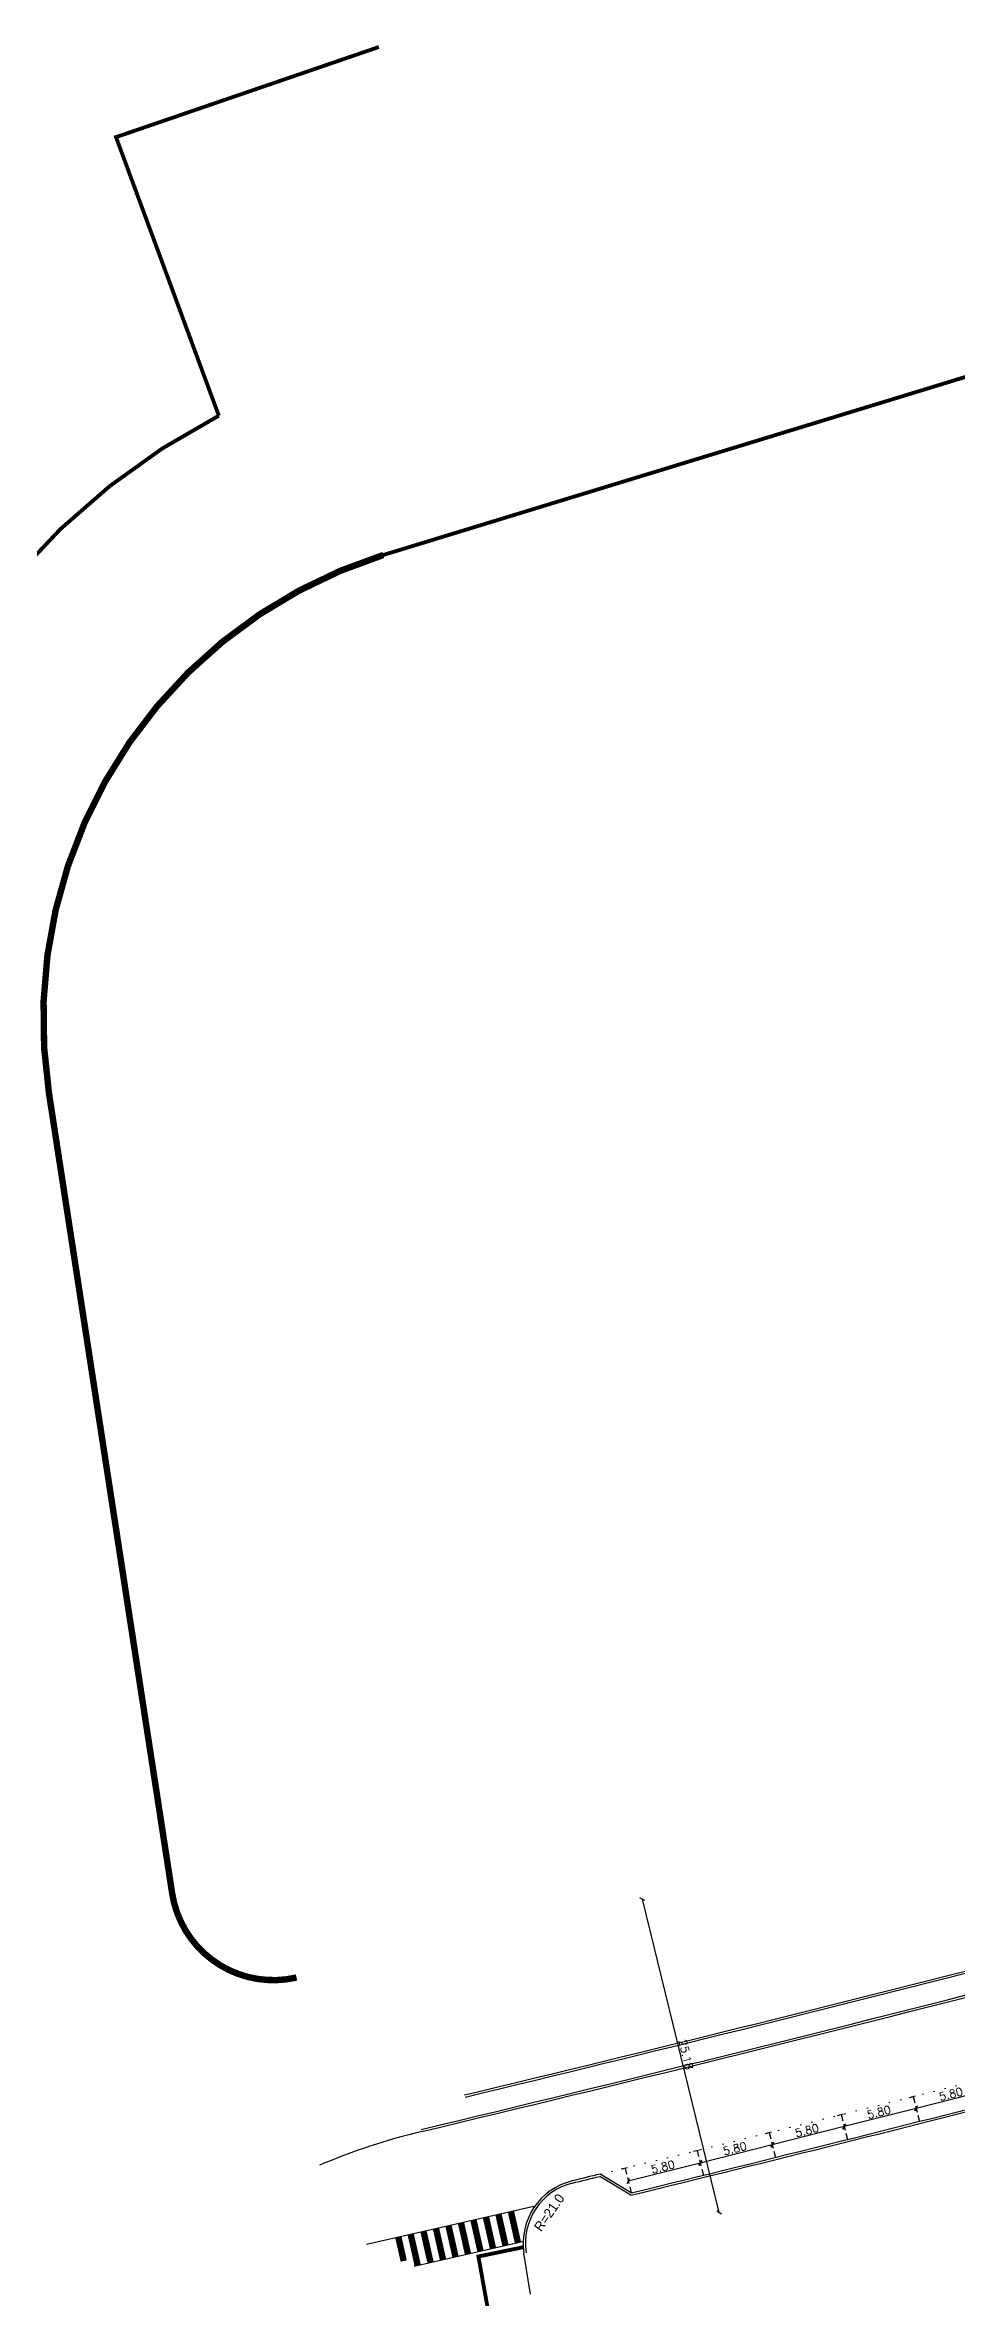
# Model space of a CAD drawing. Extents: x 183304 to 184528, y 666784 to 667526.
# Drawn here: x 183460.3 to 183531.5, y 666952 to 667127.9 of the extents above; entities that cross this region are included whole.
import ezdxf

# ---------------------------------------------------------------- set-up
doc = ezdxf.new("R2010")
doc.units = 0
for name, pattern in [('1-1', [2, 1, -1]), ('DASHED', [0.75, 0.5, -0.25]), ('DOT2', [3.175, 0, -3.175])]:
    doc.linetypes.add(name, pattern=pattern)
for name, color, linetype in [('6620haluka', 160, 'Continuous'), ('D-Cross', 151, 'Continuous'), ('D-Dim', 7, 'Continuous'), ('D-Dim-pk', 7, 'Continuous'), ('D-EV-INSIDE', 2, 'Continuous'), ('D-Kav-Parking', 9, 'DOT2'), ('D-Nativ', 7, '1-1'), ('D-Paint', 7, 'Continuous'), ('D-Parking', 123, 'DASHED'), ('D-Road', 7, 'Continuous'), ('d-sdwlk', 7, 'Continuous'), ('D-SEVA', 7, 'Continuous'), ('HAL_APSHT_line', 160, 'Continuous'), ('row', 160, 'Continuous')]:
    doc.layers.add(name, color=color, linetype=linetype)
doc.styles.add('DDIM', font='heb.shx')
doc.styles.add('r', font='romand')
doc.dimstyles.new('tik', dxfattribs={"dimscale": 1.25, "dimtxt": 0.5, "dimasz": 0.25, "dimexe": 0, "dimexo": 0, "dimgap": 0.09, "dimtad": 1, "dimzin": 0, "dimdsep": 46, "dimtxsty": 'r', "dimblk1": 'OBLIQUE', "dimblk2": 'OBLIQUE', "dimsah": 1, "dimcen": 0.09, "dimse1": 1, "dimse2": 1, "dimclrd": 256, "dimclrt": 256, "dimadec": 0, "dimazin": 0, "dimtfac": 1, "dimtix": 1, "dimtmove": 2, "dimatfit": 3, "dimldrblk": 'OBLIQUE', "dimfxl": 1, "dimtolj": 1, "dimtzin": 0, "dimarcsym": 0})

# ---------------------------------------------------------------- blocks, each defined once
blk = doc.blocks.new('PARK3')
at = {"layer": 'D-Parking'}
for p, q in [((-0.3, 2), (0.3, 2)), ((0, 2), (0, 0))]:
    blk.add_line(p, q, dxfattribs=at)
blk = doc.blocks.new('_Oblique')
at = {"color": 0, "linetype": 'ByBlock', "lineweight": -2}
blk.add_line((-0.5, -0.5), (0.5, 0.5), dxfattribs=at)
blk = doc.blocks.new('*D89')
at = {"layer": 'D-Dim-pk', "lineweight": -2, "transparency": 16777216}
blk.add_line((183522.67, 666965.37), (183517.05, 666963.94), dxfattribs=at)
at = {"layer": 'DEFPOINTS', "color": 0, "transparency": 16777216}
for p in [(183517.05, 666963.94), (183522.69, 666965.3), (183517.07, 666963.87)]:
    blk.add_point(p, dxfattribs=at)
at = {"layer": 'D-Dim-pk', "lineweight": -2, "transparency": 16777216, "xscale": 0.3125, "yscale": 0.3125, "zscale": 0.3125}
for p, rotation in [((183517.05, 666963.94), 194.1957393662682), ((183522.67, 666965.37), 14.19573936626824)]:
    blk.add_blockref('_Oblique', p, dxfattribs=dict(at, rotation=rotation))
at = {"layer": 'D-Dim-pk', "transparency": 16777216, "insert": (183519.76, 666965.07), "char_height": 0.625, "attachment_point": 5, "rotation": 14.1957, "style": 'r'}
blk.add_mtext('\\A1;5.80', dxfattribs=at)
blk = doc.blocks.new('*D90')
at = {"layer": 'D-Dim-pk', "lineweight": -2, "transparency": 16777216}
blk.add_line((183517.05, 666963.94), (183511.43, 666962.52), dxfattribs=at)
at = {"layer": 'DEFPOINTS', "color": 0, "transparency": 16777216}
for p in [(183511.42, 666962.53), (183511.43, 666962.52), (183517.07, 666963.87)]:
    blk.add_point(p, dxfattribs=at)
at = {"layer": 'D-Dim-pk', "lineweight": -2, "transparency": 16777216, "xscale": 0.3125, "yscale": 0.3125, "zscale": 0.3125}
for p, rotation in [((183517.05, 666963.94), 14.19573936881372), ((183511.43, 666962.52), 194.1957393688137)]:
    blk.add_blockref('_Oblique', p, dxfattribs=dict(at, rotation=rotation))
at = {"layer": 'D-Dim-pk', "transparency": 16777216, "insert": (183514.13, 666963.65), "char_height": 0.625, "attachment_point": 5, "rotation": 14.1957, "style": 'r'}
blk.add_mtext('\\A1;5.80', dxfattribs=at)
blk = doc.blocks.new('*D91')
at = {"layer": 'D-Dim-pk', "lineweight": -2, "transparency": 16777216}
blk.add_line((183511.43, 666962.52), (183505.8, 666961.1), dxfattribs=at)
at = {"layer": 'DEFPOINTS', "color": 0, "transparency": 16777216}
for p in [(183511.42, 666962.53), (183505.8, 666961.13), (183505.8, 666961.1)]:
    blk.add_point(p, dxfattribs=at)
at = {"layer": 'D-Dim-pk', "lineweight": -2, "transparency": 16777216, "xscale": 0.3125, "yscale": 0.3125, "zscale": 0.3125}
for p, rotation in [((183511.43, 666962.52), 14.19573936881372), ((183505.8, 666961.1), 194.1957393688137)]:
    blk.add_blockref('_Oblique', p, dxfattribs=dict(at, rotation=rotation))
at = {"layer": 'D-Dim-pk', "transparency": 16777216, "insert": (183508.51, 666962.22), "char_height": 0.625, "attachment_point": 5, "rotation": 14.1957, "style": 'r'}
blk.add_mtext('\\A1;5.80', dxfattribs=at)
blk = doc.blocks.new('*D100')
at = {"layer": 'D-Dim-pk', "lineweight": -2, "transparency": 16777216}
blk.add_line((183528.29, 666966.79), (183522.67, 666965.37), dxfattribs=at)
at = {"layer": 'DEFPOINTS', "color": 0, "transparency": 16777216}
for p in [(183528.31, 666966.72), (183522.67, 666965.37), (183522.69, 666965.3)]:
    blk.add_point(p, dxfattribs=at)
at = {"layer": 'D-Dim-pk', "lineweight": -2, "transparency": 16777216, "xscale": 0.3125, "yscale": 0.3125, "zscale": 0.3125}
for p, rotation in [((183528.29, 666966.79), 14.19573936626824), ((183522.67, 666965.37), 194.1957393662682)]:
    blk.add_blockref('_Oblique', p, dxfattribs=dict(at, rotation=rotation))
at = {"layer": 'D-Dim-pk', "transparency": 16777216, "insert": (183525.38, 666966.49), "char_height": 0.625, "attachment_point": 5, "rotation": 14.1957, "style": 'r'}
blk.add_mtext('\\A1;5.80', dxfattribs=at)
blk = doc.blocks.new('*D116')
at = {"layer": 'D-Dim', "lineweight": -2, "transparency": 16777216}
blk.add_line((183512.9, 666958.67), (183506.91, 666983.13), dxfattribs=at)
at = {"layer": 'DEFPOINTS', "color": 0, "transparency": 16777216}
for p in [(183507.88, 666983.37), (183506.91, 666983.13), (183513.87, 666958.91)]:
    blk.add_point(p, dxfattribs=at)
at = {"layer": 'D-Dim', "lineweight": -2, "transparency": 16777216, "xscale": 0.3125, "yscale": 0.3125, "zscale": 0.3125}
for p, rotation in [((183506.91, 666983.13), 103.7594400775507), ((183512.9, 666958.67), 283.7594400775507)]:
    blk.add_blockref('_Oblique', p, dxfattribs=dict(at, rotation=rotation))
at = {"layer": 'D-Dim', "transparency": 16777216, "insert": (183510.32, 666971), "char_height": 0.625, "attachment_point": 5, "rotation": 283.7594, "style": 'r'}
blk.add_mtext('\\A1;25.18', dxfattribs=at)
blk = doc.blocks.new('*D318')
at = {"layer": 'D-Dim-pk', "lineweight": -2, "transparency": 16777216}
blk.add_line((183533.91, 666968.21), (183528.29, 666966.79), dxfattribs=at)
at = {"layer": 'DEFPOINTS', "color": 0, "transparency": 16777216}
for p in [(183533.93, 666968.14), (183528.29, 666966.79), (183528.31, 666966.72)]:
    blk.add_point(p, dxfattribs=at)
at = {"layer": 'D-Dim-pk', "lineweight": -2, "transparency": 16777216, "xscale": 0.3125, "yscale": 0.3125, "zscale": 0.3125}
for p, rotation in [((183533.91, 666968.21), 14.19573936626824), ((183528.29, 666966.79), 194.1957393662682)]:
    blk.add_blockref('_Oblique', p, dxfattribs=dict(at, rotation=rotation))
at = {"layer": 'D-Dim-pk', "transparency": 16777216, "insert": (183531, 666967.91), "char_height": 0.625, "attachment_point": 5, "rotation": 14.1957, "style": 'r'}
blk.add_mtext('\\A1;5.80', dxfattribs=at)

msp = doc.modelspace()

# ---------------------------------------------------------------- linework, layer by layer
at = {"layer": '6620haluka', "const_width": 0.5}
for points in [[(183486.677, 667088.103, 0.3699633), (183460.571, 667046.089)], [(183470.191, 666983.587, 0.4365622), (183479.909, 666977.012)]]:
    msp.add_lwpolyline(points, format="xyb", dxfattribs=at)
for points in [[(183461.032, 667043.097), (183460.571, 667046.089)], [(183461.032, 667043.097), (183461.277, 667041.501)], [(183461.277, 667041.501), (183470.191, 666983.587)]]:
    msp.add_lwpolyline(points, dxfattribs=at)
at = {"layer": 'D-Cross', "color": 9, "const_width": 0.5}
for points in [[(183495.675, 666958.497), (183496.225, 666956.058)], [(183496.65, 666958.717), (183497.201, 666956.278)], [(183487.853, 666956.744), (183488.276, 666954.869)], [(183488.818, 666956.96), (183489.368, 666954.521)], [(183489.822, 666957.176), (183490.372, 666954.737)], [(183490.797, 666957.396), (183491.348, 666954.957)], [(183491.773, 666957.616), (183492.323, 666955.178)], [(183492.748, 666957.836), (183493.299, 666955.398)], [(183493.724, 666958.056), (183494.274, 666955.618)], [(183494.699, 666958.277), (183495.25, 666955.838)]]:
    msp.add_lwpolyline(points, dxfattribs=at)
at = {"layer": 'D-Dim'}
msp.add_line((183498.165, 666952.272), (183497.66, 666955.491), dxfattribs=at)
at = {"layer": 'D-EV-INSIDE'}
msp.add_line((183506.01, 666960.009), (183503.578, 666961.474), dxfattribs=at)
for points in [[(183493.068, 666967.678, 0.0036934), (183536.072, 666978.348), (183570.592, 666987.184)], [(183489.641, 666965.15, 0.0040202), (183536.483, 666976.74), (183559.977, 666982.754)]]:
    msp.add_lwpolyline(points, format="xyb", dxfattribs=at)
for centre, radius, start, end in [((182792.335, 669883.839), 3009.67, 283.717049, 284.35805), ((183502.599, 666956.266), 4.83, 103.63715, 188.91893), ((182792.335, 669883.839), 3007.671, 283.637145, 283.67865)]:
    msp.add_arc(centre, radius, start, end, dxfattribs=at)
at = {"layer": 'D-Kav-Parking', "ltscale": 0.25}
msp.add_arc((182792.335, 669883.839), 3007.5, 283.680139, 284.35805, dxfattribs=at)
at = {"layer": 'D-Nativ', "ltscale": 2, "const_width": 0.1}
msp.add_lwpolyline([(183494.726, 666952.385), (183497.052, 666937.682)], dxfattribs=at)
at = {"layer": 'D-Paint'}
msp.add_arc((183501.299, 666916.353), 50, 103.4367, 113.06706, dxfattribs=at)
at = {"layer": 'D-Road'}
msp.add_line((183506.038, 666960.191), (183503.615, 666961.65), dxfattribs=at)
for points in [[(183493.028, 666967.843, 0.0036934), (183536.029, 666978.513), (183570.55, 666987.349)], [(183489.681, 666964.985, 0.0040202), (183536.525, 666976.575), (183560.019, 666982.589)], [(183503.613, 666961.658, -0.0001876), (183501.42, 666961.125, 0.3902949), (183497.66, 666955.491)]]:
    msp.add_lwpolyline(points, format="xyb", dxfattribs=at)
msp.add_arc((182792.335, 669883.839), 3009.5, 283.718382, 284.35805, dxfattribs=at)
at = {"layer": 'd-sdwlk'}
for p, q in [((183498.442, 666959.121), (183485.378, 666956.173)), ((183497.551, 666956.357), (183489.086, 666954.447))]:
    msp.add_line(p, q, dxfattribs=at)
at = {"layer": 'D-SEVA', "const_width": 0.3, "flags": 128}
msp.add_lwpolyline([(183497.586, 666955.943), (183494.107, 666955.224), (183495.557, 666947.128)], dxfattribs=at)
at = {"layer": 'HAL_APSHT_line', "const_width": 0.3}
msp.add_lwpolyline([(183486.677, 667088.103), (183537.684, 667103.705)], dxfattribs=at)
at = {"layer": 'row', "const_width": 0.3}
msp.add_lwpolyline([(183486.339, 667127.778), (183465.809, 667120.738), (183473.836, 667098.983, 0.3219868), (183445.8, 667043.815), (183455.768, 666979.103)], format="xyb", dxfattribs=at)

# ---------------------------------------------------------------- block references
at = {"layer": 'D-Parking'}
for p, rotation in [((183528.55, 666965.778), 14.41476588330132), ((183522.927, 666964.365), 14.30525262241894), ((183517.3, 666962.963), 14.19573936881374), ((183506.038, 666960.191), 13.97671285230243), ((183511.669, 666961.571), 14.08622610823406)]:
    msp.add_blockref('PARK3', p, dxfattribs=dict(at, rotation=rotation))

# ---------------------------------------------------------------- texts
at = {"layer": 'D-Dim', "style": 'DDIM'}
msp.add_text('R=21.0', height=0.75, rotation=55.00489, dxfattribs=at).set_placement((183499.005, 666957.107))

# ---------------------------------------------------------------- dimensions: what is measured, and where the dimension line sits
at = {"layer": 'D-Dim'}
dim = msp.add_aligned_dim(p1=(183513.87, 666958.905), p2=(183507.88, 666983.367), distance=0.999, dimstyle='tik', dxfattribs=at)
dim.commit()
dim.dimension.update_dxf_attribs({"geometry": '*D116', "text_midpoint": (183510.317, 666970.999)})
at = {"layer": 'D-Dim-pk'}
for p1, p2, picture, middle in [((183533.932, 666968.138), (183528.31, 666966.716), '*D318', (183530.999, 666967.909)), ((183528.311, 666966.719), (183522.689, 666965.297), '*D100', (183525.378, 666966.49)), ((183522.688, 666965.297), (183517.066, 666963.875), '*D89', (183519.755, 666965.067))]:
    dim = msp.add_aligned_dim(p1=p1, p2=p2, distance=-0.072, dimstyle='tik', dxfattribs=at)
    dim.commit()
    dim.dimension.update_dxf_attribs({"geometry": picture, "text_midpoint": middle})
for base, p1, p2, picture, middle in [((183511.427, 666962.522), (183517.066, 666963.875), (183511.424, 666962.533), '*D90', (183514.133, 666963.645)), ((183505.805, 666961.1), (183511.424, 666962.533), (183505.797, 666961.133), '*D91', (183508.512, 666962.223))]:
    dim = msp.add_linear_dim(base=base, p1=p1, p2=p2, angle=14.19574, dimstyle='tik', dxfattribs=at)
    dim.commit()
    dim.dimension.update_dxf_attribs({"geometry": picture, "text_midpoint": middle})

doc.saveas('drawing.dxf')
